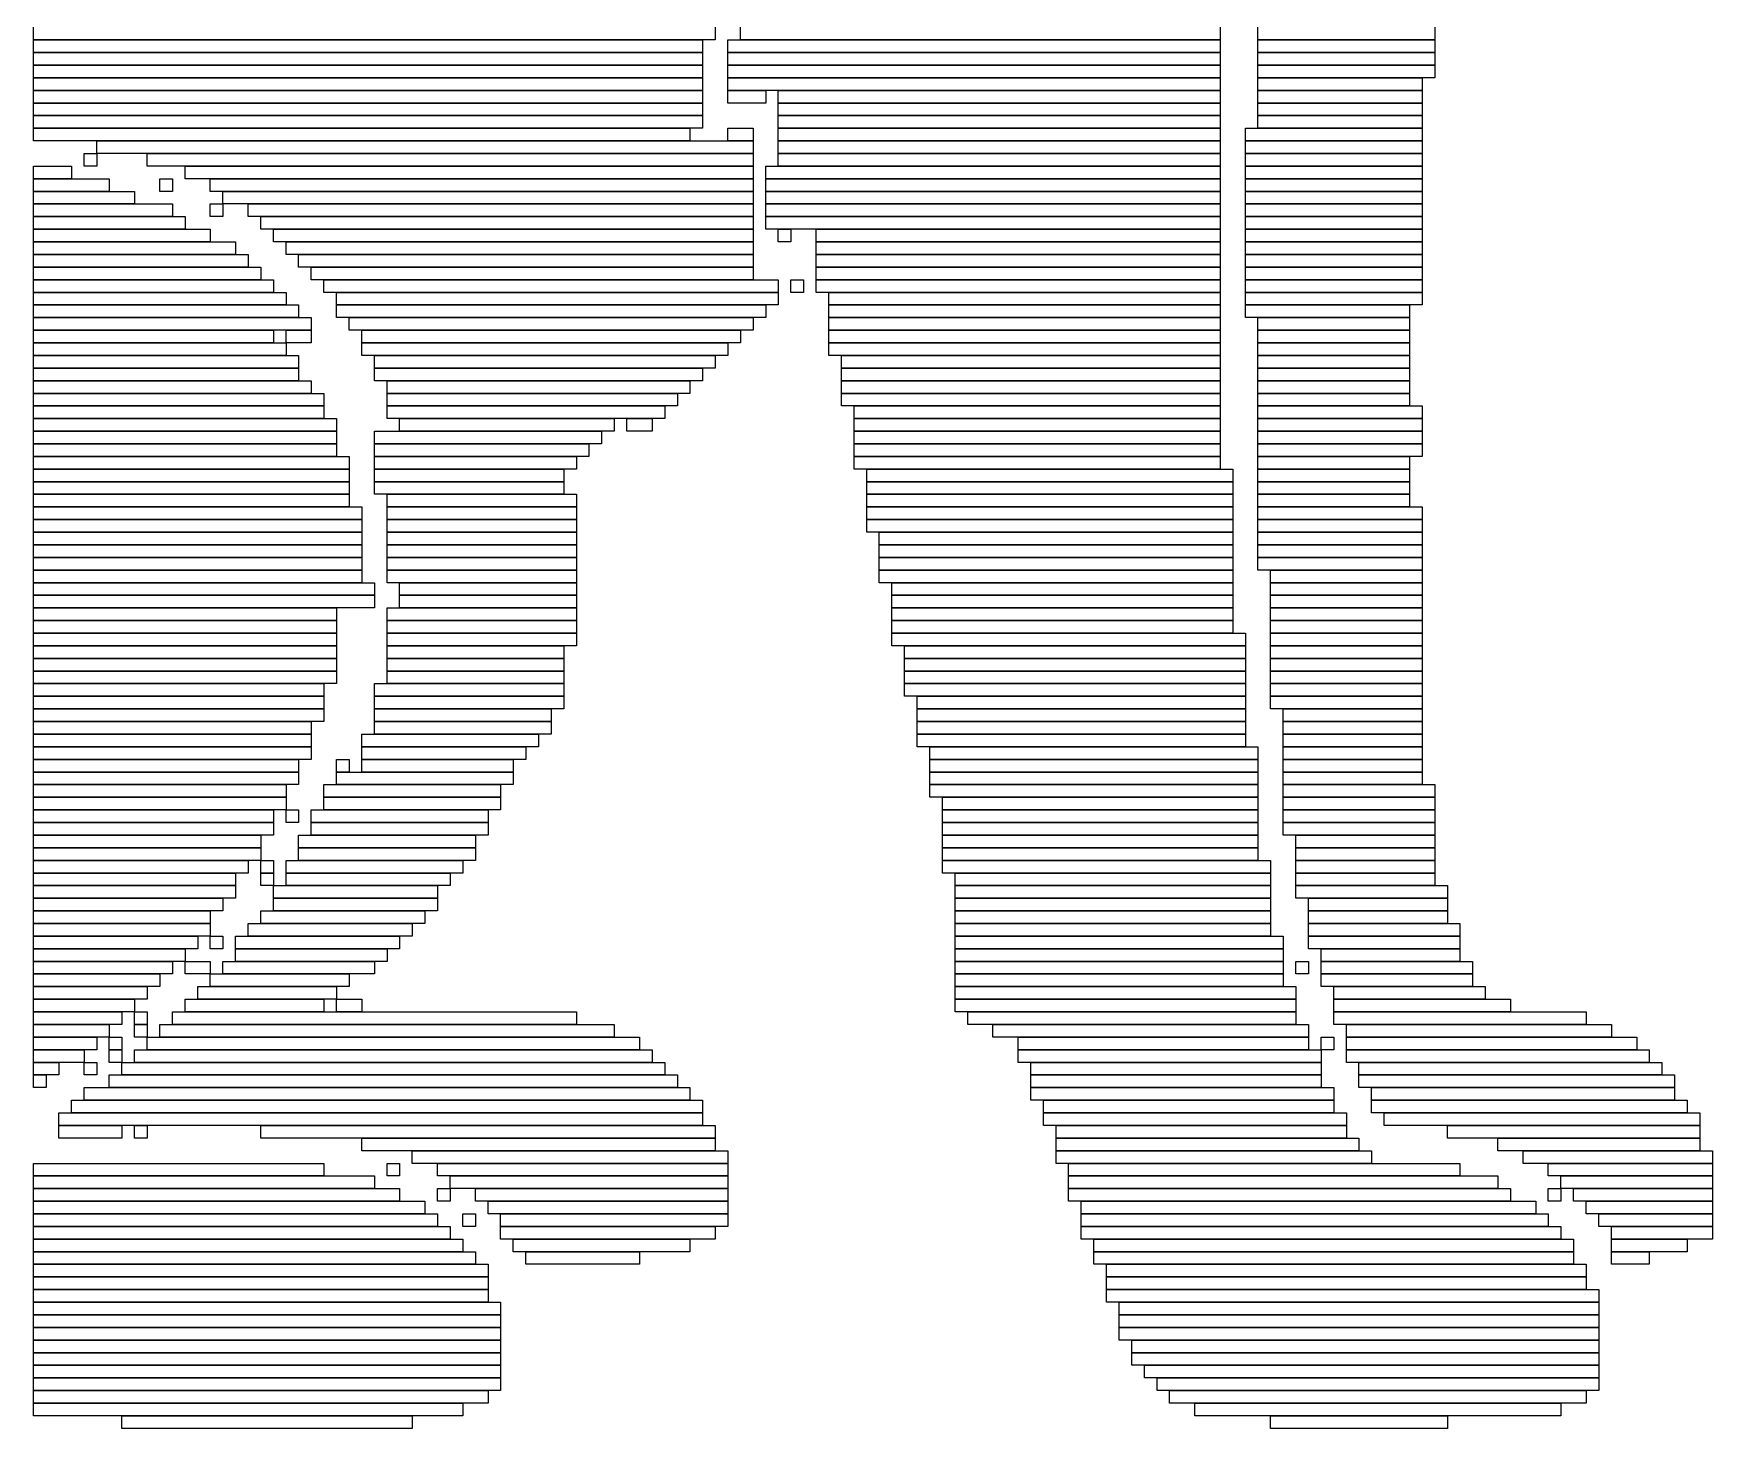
# Model space of a CAD drawing. Extents: x 440 to 575, y 411 to 633.
# Drawn here: x 440 to 573, y 411 to 521.5 of the extents above; entities that cross this region are included whole.
import ezdxf

# ---------------------------------------------------------------- set-up
doc = ezdxf.new("R2010")
doc.units = 0

msp = doc.modelspace()

# ---------------------------------------------------------------- linework, layer by layer
for p, q in [((440, 521), (440, 522)), ((494, 522), (494, 521)), ((496, 521), (496, 522)), ((534, 522), (534, 521)), ((537, 521), (537, 522)), ((551, 522), (551, 521)), ((494, 521), (440, 521)), ((440, 521), (493, 521)), ((440, 520), (440, 521)), ((493, 521), (493, 520)), ((495, 521), (534, 521)), ((495, 520), (495, 521)), ((534, 521), (496, 521)), ((534, 521), (534, 520)), ((551, 521), (537, 521)), ((537, 521), (551, 521)), ((537, 520), (537, 521)), ((551, 521), (551, 520)), ((493, 520), (440, 520)), ((440, 520), (493, 520)), ((440, 519), (440, 520)), ((493, 519), (440, 519)), ((440, 519), (493, 519)), ((440, 518), (440, 519)), ((493, 520), (493, 519)), ((493, 519), (493, 518)), ((534, 520), (495, 520)), ((495, 520), (534, 520)), ((495, 519), (495, 520)), ((534, 519), (495, 519)), ((495, 519), (534, 519)), ((495, 518), (495, 519)), ((534, 520), (534, 519)), ((534, 519), (534, 518)), ((551, 520), (537, 520)), ((537, 520), (551, 520)), ((537, 519), (537, 520)), ((551, 519), (537, 519)), ((537, 519), (551, 519)), ((537, 518), (537, 519)), ((551, 520), (551, 519)), ((551, 519), (551, 518)), ((493, 518), (440, 518)), ((440, 518), (493, 518)), ((440, 517), (440, 518)), ((493, 518), (493, 517)), ((534, 518), (495, 518)), ((495, 518), (534, 518)), ((495, 517), (495, 518)), ((534, 518), (534, 517)), ((551, 518), (537, 518)), ((537, 518), (550, 518)), ((537, 517), (537, 518)), ((550, 518), (550, 517)), ((493, 517), (440, 517)), ((440, 517), (493, 517)), ((440, 516), (440, 517)), ((493, 517), (493, 516)), ((534, 517), (495, 517)), ((495, 517), (498, 517)), ((495, 516), (495, 517)), ((498, 517), (498, 516)), ((499, 517), (534, 517)), ((499, 516), (499, 517)), ((534, 517), (534, 516)), ((550, 517), (537, 517)), ((537, 517), (550, 517)), ((537, 516), (537, 517)), ((550, 517), (550, 516)), ((493, 516), (440, 516)), ((440, 516), (493, 516)), ((440, 515), (440, 516)), ((493, 515), (440, 515)), ((440, 515), (493, 515)), ((440, 514), (440, 515)), ((493, 516), (493, 515)), ((493, 515), (493, 514)), ((498, 516), (495, 516)), ((534, 516), (499, 516)), ((499, 516), (534, 516)), ((499, 515), (499, 516)), ((534, 515), (499, 515)), ((499, 515), (534, 515)), ((499, 514), (499, 515)), ((534, 516), (534, 515)), ((534, 515), (534, 514)), ((550, 516), (537, 516)), ((537, 516), (550, 516)), ((537, 515), (537, 516)), ((550, 515), (537, 515)), ((537, 515), (550, 515)), ((537, 514), (537, 515)), ((550, 516), (550, 515)), ((550, 515), (550, 514)), ((493, 514), (440, 514)), ((440, 514), (492, 514)), ((440, 513), (440, 514)), ((492, 514), (492, 513)), ((495, 514), (497, 514)), ((495, 513), (495, 514)), ((497, 514), (497, 513)), ((534, 514), (499, 514)), ((499, 514), (534, 514)), ((499, 513), (499, 514)), ((534, 514), (534, 513)), ((536, 514), (550, 514)), ((536, 513), (536, 514)), ((550, 514), (537, 514)), ((550, 514), (550, 513)), ((492, 513), (440, 513)), ((445, 513), (497, 513)), ((445, 512), (445, 513)), ((497, 513), (495, 513)), ((497, 513), (497, 512)), ((534, 513), (499, 513)), ((499, 513), (534, 513)), ((499, 512), (499, 513)), ((534, 513), (534, 512)), ((550, 513), (536, 513)), ((536, 513), (550, 513)), ((536, 512), (536, 513)), ((550, 513), (550, 512)), ((440, 511), (443, 511)), ((440, 510), (440, 511)), ((443, 511), (443, 510)), ((444, 512), (445, 512)), ((444, 511), (444, 512)), ((445, 511), (444, 511)), ((497, 512), (445, 512)), ((445, 512), (445, 511)), ((449, 512), (497, 512)), ((449, 511), (449, 512)), ((497, 511), (449, 511)), ((452, 511), (497, 511)), ((452, 510), (452, 511)), ((497, 512), (497, 511)), ((497, 511), (497, 510)), ((498, 511), (534, 511)), ((498, 510), (498, 511)), ((534, 512), (499, 512)), ((499, 512), (534, 512)), ((499, 511), (499, 512)), ((534, 511), (499, 511)), ((534, 512), (534, 511)), ((534, 511), (534, 510)), ((550, 512), (536, 512)), ((536, 512), (550, 512)), ((536, 511), (536, 512)), ((550, 511), (536, 511)), ((536, 511), (550, 511)), ((536, 510), (536, 511)), ((550, 512), (550, 511)), ((550, 511), (550, 510)), ((443, 510), (440, 510)), ((440, 510), (446, 510)), ((440, 509), (440, 510)), ((446, 510), (446, 509)), ((450, 510), (451, 510)), ((450, 509), (450, 510)), ((451, 510), (451, 509)), ((497, 510), (452, 510)), ((454, 510), (497, 510)), ((454, 509), (454, 510)), ((497, 510), (497, 509)), ((534, 510), (498, 510)), ((498, 510), (534, 510)), ((498, 509), (498, 510)), ((534, 510), (534, 509)), ((550, 510), (536, 510)), ((536, 510), (550, 510)), ((536, 509), (536, 510)), ((550, 510), (550, 509)), ((446, 509), (440, 509)), ((440, 509), (448, 509)), ((440, 508), (440, 509)), ((448, 509), (448, 508)), ((451, 509), (450, 509)), ((497, 509), (454, 509)), ((455, 509), (497, 509)), ((455, 508), (455, 509)), ((497, 509), (497, 508)), ((534, 509), (498, 509)), ((498, 509), (534, 509)), ((498, 508), (498, 509)), ((534, 509), (534, 508)), ((550, 509), (536, 509)), ((536, 509), (550, 509)), ((536, 508), (536, 509)), ((550, 509), (550, 508)), ((448, 508), (440, 508)), ((440, 508), (451, 508)), ((440, 507), (440, 508)), ((451, 507), (440, 507)), ((440, 507), (452, 507)), ((440, 506), (440, 507)), ((451, 508), (451, 507)), ((452, 507), (452, 506)), ((454, 508), (455, 508)), ((454, 507), (454, 508)), ((455, 507), (454, 507)), ((497, 508), (455, 508)), ((455, 508), (455, 507)), ((457, 508), (497, 508)), ((457, 507), (457, 508)), ((497, 507), (457, 507)), ((458, 507), (497, 507)), ((458, 506), (458, 507)), ((497, 508), (497, 507)), ((497, 507), (497, 506)), ((534, 508), (498, 508)), ((498, 508), (534, 508)), ((498, 507), (498, 508)), ((534, 507), (498, 507)), ((498, 507), (534, 507)), ((498, 506), (498, 507)), ((534, 508), (534, 507)), ((534, 507), (534, 506)), ((550, 508), (536, 508)), ((536, 508), (550, 508)), ((536, 507), (536, 508)), ((550, 507), (536, 507)), ((536, 507), (550, 507)), ((536, 506), (536, 507)), ((550, 508), (550, 507)), ((550, 507), (550, 506)), ((452, 506), (440, 506)), ((440, 506), (454, 506)), ((440, 505), (440, 506)), ((454, 506), (454, 505)), ((497, 506), (458, 506)), ((459, 506), (497, 506)), ((459, 505), (459, 506)), ((497, 506), (497, 505)), ((534, 506), (498, 506)), ((499, 506), (500, 506)), ((499, 505), (499, 506)), ((500, 506), (500, 505)), ((502, 506), (534, 506)), ((502, 505), (502, 506)), ((534, 506), (534, 505)), ((550, 506), (536, 506)), ((536, 506), (550, 506)), ((536, 505), (536, 506)), ((550, 506), (550, 505)), ((454, 505), (440, 505)), ((440, 505), (456, 505)), ((440, 504), (440, 505)), ((456, 505), (456, 504)), ((497, 505), (459, 505)), ((460, 505), (497, 505)), ((460, 504), (460, 505)), ((497, 505), (497, 504)), ((500, 505), (499, 505)), ((534, 505), (502, 505)), ((502, 505), (534, 505)), ((502, 504), (502, 505)), ((534, 505), (534, 504)), ((550, 505), (536, 505)), ((536, 505), (550, 505)), ((536, 504), (536, 505)), ((550, 505), (550, 504)), ((456, 504), (440, 504)), ((440, 504), (457, 504)), ((440, 503), (440, 504)), ((457, 503), (440, 503)), ((440, 503), (458, 503)), ((440, 502), (440, 503)), ((457, 504), (457, 503)), ((458, 503), (458, 502)), ((497, 504), (460, 504)), ((461, 504), (497, 504)), ((461, 503), (461, 504)), ((497, 503), (461, 503)), ((462, 503), (497, 503)), ((462, 502), (462, 503)), ((497, 504), (497, 503)), ((497, 503), (497, 502)), ((534, 504), (502, 504)), ((502, 504), (534, 504)), ((502, 503), (502, 504)), ((534, 503), (502, 503)), ((502, 503), (534, 503)), ((502, 502), (502, 503)), ((534, 504), (534, 503)), ((534, 503), (534, 502)), ((550, 504), (536, 504)), ((536, 504), (550, 504)), ((536, 503), (536, 504)), ((550, 503), (536, 503)), ((536, 503), (550, 503)), ((536, 502), (536, 503)), ((550, 504), (550, 503)), ((550, 503), (550, 502)), ((458, 502), (440, 502)), ((440, 502), (459, 502)), ((440, 501), (440, 502)), ((459, 502), (459, 501)), ((497, 502), (462, 502)), ((463, 502), (499, 502)), ((463, 501), (463, 502)), ((499, 502), (499, 501)), ((500, 502), (501, 502)), ((500, 501), (500, 502)), ((501, 502), (501, 501)), ((534, 502), (502, 502)), ((502, 502), (534, 502)), ((502, 501), (502, 502)), ((534, 502), (534, 501)), ((550, 502), (536, 502)), ((536, 502), (550, 502)), ((536, 501), (536, 502)), ((550, 502), (550, 501)), ((459, 501), (440, 501)), ((440, 501), (460, 501)), ((440, 500), (440, 501)), ((460, 501), (460, 500)), ((499, 501), (463, 501)), ((464, 501), (499, 501)), ((464, 500), (464, 501)), ((499, 501), (499, 500)), ((501, 501), (500, 501)), ((534, 501), (502, 501)), ((503, 501), (534, 501)), ((503, 500), (503, 501)), ((534, 501), (534, 500)), ((550, 501), (536, 501)), ((536, 501), (550, 501)), ((536, 500), (536, 501)), ((550, 501), (550, 500)), ((460, 500), (440, 500)), ((440, 500), (461, 500)), ((440, 499), (440, 500)), ((461, 499), (440, 499)), ((440, 499), (462, 499)), ((440, 498), (440, 499)), ((461, 500), (461, 499)), ((462, 499), (462, 498)), ((499, 500), (464, 500)), ((464, 500), (498, 500)), ((464, 499), (464, 500)), ((498, 499), (464, 499)), ((465, 499), (497, 499)), ((465, 498), (465, 499)), ((497, 499), (497, 498)), ((498, 500), (498, 499)), ((534, 500), (503, 500)), ((503, 500), (534, 500)), ((503, 499), (503, 500)), ((534, 499), (503, 499)), ((503, 499), (534, 499)), ((503, 498), (503, 499)), ((534, 500), (534, 499)), ((534, 499), (534, 498)), ((550, 500), (536, 500)), ((536, 500), (549, 500)), ((536, 499), (536, 500)), ((549, 499), (536, 499)), ((537, 499), (549, 499)), ((537, 498), (537, 499)), ((549, 500), (549, 499)), ((549, 499), (549, 498)), ((462, 498), (440, 498)), ((440, 498), (459, 498)), ((440, 497), (440, 498)), ((459, 498), (459, 497)), ((460, 498), (462, 498)), ((460, 497), (460, 498)), ((462, 498), (462, 497)), ((497, 498), (465, 498)), ((466, 498), (496, 498)), ((466, 497), (466, 498)), ((496, 498), (496, 497)), ((534, 498), (503, 498)), ((503, 498), (534, 498)), ((503, 497), (503, 498)), ((534, 498), (534, 497)), ((549, 498), (537, 498)), ((537, 498), (549, 498)), ((537, 497), (537, 498)), ((549, 498), (549, 497)), ((459, 497), (440, 497)), ((440, 497), (460, 497)), ((440, 496), (440, 497)), ((462, 497), (460, 497)), ((460, 497), (460, 496)), ((496, 497), (466, 497)), ((466, 497), (495, 497)), ((466, 496), (466, 497)), ((495, 497), (495, 496)), ((534, 497), (503, 497)), ((503, 497), (534, 497)), ((503, 496), (503, 497)), ((534, 497), (534, 496)), ((549, 497), (537, 497)), ((537, 497), (549, 497)), ((537, 496), (537, 497)), ((549, 497), (549, 496)), ((460, 496), (440, 496)), ((440, 496), (461, 496)), ((440, 495), (440, 496)), ((461, 495), (440, 495)), ((440, 495), (461, 495)), ((440, 494), (440, 495)), ((461, 496), (461, 495)), ((461, 495), (461, 494)), ((495, 496), (466, 496)), ((467, 496), (494, 496)), ((467, 495), (467, 496)), ((494, 495), (467, 495)), ((467, 495), (493, 495)), ((467, 494), (467, 495)), ((493, 495), (493, 494)), ((494, 496), (494, 495)), ((534, 496), (503, 496)), ((504, 496), (534, 496)), ((504, 495), (504, 496)), ((534, 495), (504, 495)), ((504, 495), (534, 495)), ((504, 494), (504, 495)), ((534, 496), (534, 495)), ((534, 495), (534, 494)), ((549, 496), (537, 496)), ((537, 496), (549, 496)), ((537, 495), (537, 496)), ((549, 495), (537, 495)), ((537, 495), (549, 495)), ((537, 494), (537, 495)), ((549, 496), (549, 495)), ((549, 495), (549, 494)), ((461, 494), (440, 494)), ((440, 494), (462, 494)), ((440, 493), (440, 494)), ((462, 494), (462, 493)), ((493, 494), (467, 494)), ((468, 494), (492, 494)), ((468, 493), (468, 494)), ((492, 494), (492, 493)), ((534, 494), (504, 494)), ((504, 494), (534, 494)), ((504, 493), (504, 494)), ((534, 494), (534, 493)), ((549, 494), (537, 494)), ((537, 494), (549, 494)), ((537, 493), (537, 494)), ((549, 494), (549, 493)), ((462, 493), (440, 493)), ((440, 493), (463, 493)), ((440, 492), (440, 493)), ((463, 493), (463, 492)), ((492, 493), (468, 493)), ((468, 493), (491, 493)), ((468, 492), (468, 493)), ((491, 493), (491, 492)), ((534, 493), (504, 493)), ((504, 493), (534, 493)), ((504, 492), (504, 493)), ((534, 493), (534, 492)), ((549, 493), (537, 493)), ((537, 493), (549, 493)), ((537, 492), (537, 493)), ((549, 493), (549, 492)), ((463, 492), (440, 492)), ((440, 492), (463, 492)), ((440, 491), (440, 492)), ((463, 491), (440, 491)), ((440, 491), (464, 491)), ((440, 490), (440, 491)), ((463, 492), (463, 491)), ((464, 491), (464, 490)), ((491, 492), (468, 492)), ((468, 492), (490, 492)), ((468, 491), (468, 492)), ((490, 491), (468, 491)), ((469, 491), (486, 491)), ((469, 490), (469, 491)), ((486, 491), (486, 490)), ((487, 491), (489, 491)), ((487, 490), (487, 491)), ((489, 491), (489, 490)), ((490, 492), (490, 491)), ((534, 492), (504, 492)), ((505, 492), (534, 492)), ((505, 491), (505, 492)), ((534, 491), (505, 491)), ((505, 491), (534, 491)), ((505, 490), (505, 491)), ((534, 492), (534, 491)), ((534, 491), (534, 490)), ((549, 492), (537, 492)), ((537, 492), (550, 492)), ((537, 491), (537, 492)), ((550, 491), (537, 491)), ((537, 491), (550, 491)), ((537, 490), (537, 491)), ((550, 492), (550, 491)), ((550, 491), (550, 490)), ((464, 490), (440, 490)), ((440, 490), (464, 490)), ((440, 489), (440, 490)), ((464, 490), (464, 489)), ((467, 490), (485, 490)), ((467, 489), (467, 490)), ((486, 490), (469, 490)), ((485, 490), (485, 489)), ((489, 490), (487, 490)), ((534, 490), (505, 490)), ((505, 490), (534, 490)), ((505, 489), (505, 490)), ((534, 490), (534, 489)), ((550, 490), (537, 490)), ((537, 490), (550, 490)), ((537, 489), (537, 490)), ((550, 490), (550, 489)), ((464, 489), (440, 489)), ((440, 489), (464, 489)), ((440, 488), (440, 489)), ((464, 489), (464, 488)), ((485, 489), (467, 489)), ((467, 489), (484, 489)), ((467, 488), (467, 489)), ((484, 489), (484, 488)), ((534, 489), (505, 489)), ((505, 489), (534, 489)), ((505, 488), (505, 489)), ((534, 489), (534, 488)), ((550, 489), (537, 489)), ((537, 489), (550, 489)), ((537, 488), (537, 489)), ((550, 489), (550, 488)), ((464, 488), (440, 488)), ((440, 488), (465, 488)), ((440, 487), (440, 488)), ((465, 487), (440, 487)), ((440, 487), (465, 487)), ((440, 486), (440, 487)), ((465, 488), (465, 487)), ((465, 487), (465, 486)), ((484, 488), (467, 488)), ((467, 488), (483, 488)), ((467, 487), (467, 488)), ((483, 487), (467, 487)), ((467, 487), (482, 487)), ((467, 486), (467, 487)), ((482, 487), (482, 486)), ((483, 488), (483, 487)), ((534, 488), (505, 488)), ((505, 488), (534, 488)), ((505, 487), (505, 488)), ((534, 487), (505, 487)), ((506, 487), (535, 487)), ((506, 486), (506, 487)), ((534, 488), (534, 487)), ((535, 487), (535, 486)), ((550, 488), (537, 488)), ((537, 488), (549, 488)), ((537, 487), (537, 488)), ((549, 487), (537, 487)), ((537, 487), (549, 487)), ((537, 486), (537, 487)), ((549, 488), (549, 487)), ((549, 487), (549, 486)), ((465, 486), (440, 486)), ((440, 486), (465, 486)), ((440, 485), (440, 486)), ((465, 486), (465, 485)), ((482, 486), (467, 486)), ((467, 486), (482, 486)), ((467, 485), (467, 486)), ((482, 486), (482, 485)), ((535, 486), (506, 486)), ((506, 486), (535, 486)), ((506, 485), (506, 486)), ((535, 486), (535, 485)), ((549, 486), (537, 486)), ((537, 486), (549, 486)), ((537, 485), (537, 486)), ((549, 486), (549, 485)), ((465, 485), (440, 485)), ((440, 485), (465, 485)), ((440, 484), (440, 485)), ((465, 485), (465, 484)), ((482, 485), (467, 485)), ((468, 485), (483, 485)), ((468, 484), (468, 485)), ((483, 485), (483, 484)), ((535, 485), (506, 485)), ((506, 485), (535, 485)), ((506, 484), (506, 485)), ((535, 485), (535, 484)), ((549, 485), (537, 485)), ((537, 485), (549, 485)), ((537, 484), (537, 485)), ((549, 485), (549, 484)), ((465, 484), (440, 484)), ((440, 484), (466, 484)), ((440, 483), (440, 484)), ((466, 483), (440, 483)), ((440, 483), (466, 483)), ((440, 482), (440, 483)), ((466, 484), (466, 483)), ((466, 483), (466, 482)), ((483, 484), (468, 484)), ((468, 484), (483, 484)), ((468, 483), (468, 484)), ((483, 483), (468, 483)), ((468, 483), (483, 483)), ((468, 482), (468, 483)), ((483, 484), (483, 483)), ((483, 483), (483, 482)), ((535, 484), (506, 484)), ((506, 484), (535, 484)), ((506, 483), (506, 484)), ((535, 483), (506, 483)), ((506, 483), (535, 483)), ((506, 482), (506, 483)), ((535, 484), (535, 483)), ((535, 483), (535, 482)), ((549, 484), (537, 484)), ((537, 484), (550, 484)), ((537, 483), (537, 484)), ((550, 483), (537, 483)), ((537, 483), (550, 483)), ((537, 482), (537, 483)), ((550, 484), (550, 483)), ((550, 483), (550, 482)), ((466, 482), (440, 482)), ((440, 482), (466, 482)), ((440, 481), (440, 482)), ((466, 482), (466, 481)), ((483, 482), (468, 482)), ((468, 482), (483, 482)), ((468, 481), (468, 482)), ((483, 482), (483, 481)), ((535, 482), (506, 482)), ((507, 482), (535, 482)), ((507, 481), (507, 482)), ((535, 482), (535, 481)), ((550, 482), (537, 482)), ((537, 482), (550, 482)), ((537, 481), (537, 482)), ((550, 482), (550, 481)), ((466, 481), (440, 481)), ((440, 481), (466, 481)), ((440, 480), (440, 481)), ((466, 481), (466, 480)), ((483, 481), (468, 481)), ((468, 481), (483, 481)), ((468, 480), (468, 481)), ((483, 481), (483, 480)), ((535, 481), (507, 481)), ((507, 481), (535, 481)), ((507, 480), (507, 481)), ((535, 481), (535, 480)), ((550, 481), (537, 481)), ((537, 481), (550, 481)), ((537, 480), (537, 481)), ((550, 481), (550, 480)), ((466, 480), (440, 480)), ((440, 480), (466, 480)), ((440, 479), (440, 480)), ((466, 479), (440, 479)), ((440, 479), (466, 479)), ((440, 478), (440, 479)), ((466, 480), (466, 479)), ((466, 479), (466, 478)), ((483, 480), (468, 480)), ((468, 480), (483, 480)), ((468, 479), (468, 480)), ((483, 479), (468, 479)), ((468, 479), (483, 479)), ((468, 478), (468, 479)), ((483, 480), (483, 479)), ((483, 479), (483, 478)), ((535, 480), (507, 480)), ((507, 480), (535, 480)), ((507, 479), (507, 480)), ((535, 479), (507, 479)), ((507, 479), (535, 479)), ((507, 478), (507, 479)), ((535, 480), (535, 479)), ((535, 479), (535, 478)), ((550, 480), (537, 480)), ((537, 480), (550, 480)), ((537, 479), (537, 480)), ((550, 479), (537, 479)), ((538, 479), (550, 479)), ((538, 478), (538, 479)), ((550, 480), (550, 479)), ((550, 479), (550, 478)), ((466, 478), (440, 478)), ((440, 478), (467, 478)), ((440, 477), (440, 478)), ((467, 478), (467, 477)), ((483, 478), (468, 478)), ((469, 478), (483, 478)), ((469, 477), (469, 478)), ((483, 478), (483, 477)), ((535, 478), (507, 478)), ((508, 478), (535, 478)), ((508, 477), (508, 478)), ((535, 478), (535, 477)), ((550, 478), (538, 478)), ((538, 478), (550, 478)), ((538, 477), (538, 478)), ((550, 478), (550, 477)), ((467, 477), (440, 477)), ((440, 477), (467, 477)), ((440, 476), (440, 477)), ((467, 477), (467, 476)), ((483, 477), (469, 477)), ((469, 477), (483, 477)), ((469, 476), (469, 477)), ((483, 477), (483, 476)), ((535, 477), (508, 477)), ((508, 477), (535, 477)), ((508, 476), (508, 477)), ((535, 477), (535, 476)), ((550, 477), (538, 477)), ((538, 477), (550, 477)), ((538, 476), (538, 477)), ((550, 477), (550, 476)), ((467, 476), (440, 476)), ((440, 476), (464, 476)), ((440, 475), (440, 476)), ((464, 475), (440, 475)), ((440, 475), (464, 475)), ((440, 474), (440, 475)), ((464, 476), (464, 475)), ((464, 475), (464, 474)), ((468, 476), (483, 476)), ((468, 475), (468, 476)), ((483, 475), (468, 475)), ((468, 475), (483, 475)), ((468, 474), (468, 475)), ((483, 476), (469, 476)), ((483, 476), (483, 475)), ((483, 475), (483, 474)), ((535, 476), (508, 476)), ((508, 476), (535, 476)), ((508, 475), (508, 476)), ((535, 475), (508, 475)), ((508, 475), (535, 475)), ((508, 474), (508, 475)), ((535, 476), (535, 475)), ((535, 475), (535, 474)), ((550, 476), (538, 476)), ((538, 476), (550, 476)), ((538, 475), (538, 476)), ((550, 475), (538, 475)), ((538, 475), (550, 475)), ((538, 474), (538, 475)), ((550, 476), (550, 475)), ((550, 475), (550, 474)), ((464, 474), (440, 474)), ((440, 474), (464, 474)), ((440, 473), (440, 474)), ((464, 474), (464, 473)), ((483, 474), (468, 474)), ((468, 474), (483, 474)), ((468, 473), (468, 474)), ((483, 474), (483, 473)), ((535, 474), (508, 474)), ((508, 474), (536, 474)), ((508, 473), (508, 474)), ((536, 474), (536, 473)), ((550, 474), (538, 474)), ((538, 474), (550, 474)), ((538, 473), (538, 474)), ((550, 474), (550, 473)), ((464, 473), (440, 473)), ((440, 473), (464, 473)), ((440, 472), (440, 473)), ((464, 473), (464, 472)), ((483, 473), (468, 473)), ((468, 473), (482, 473)), ((468, 472), (468, 473)), ((482, 473), (482, 472)), ((536, 473), (508, 473)), ((509, 473), (536, 473)), ((509, 472), (509, 473)), ((536, 473), (536, 472)), ((550, 473), (538, 473)), ((538, 473), (550, 473)), ((538, 472), (538, 473)), ((550, 473), (550, 472)), ((464, 472), (440, 472)), ((440, 472), (464, 472)), ((440, 471), (440, 472)), ((464, 471), (440, 471)), ((440, 471), (464, 471)), ((440, 470), (440, 471)), ((464, 472), (464, 471)), ((464, 471), (464, 470)), ((482, 472), (468, 472)), ((468, 472), (482, 472)), ((468, 471), (468, 472)), ((482, 471), (468, 471)), ((468, 471), (482, 471)), ((468, 470), (468, 471)), ((482, 472), (482, 471)), ((482, 471), (482, 470)), ((536, 472), (509, 472)), ((509, 472), (536, 472)), ((509, 471), (509, 472)), ((536, 471), (509, 471)), ((509, 471), (536, 471)), ((509, 470), (509, 471)), ((536, 472), (536, 471)), ((536, 471), (536, 470)), ((550, 472), (538, 472)), ((538, 472), (550, 472)), ((538, 471), (538, 472)), ((550, 471), (538, 471)), ((538, 471), (550, 471)), ((538, 470), (538, 471)), ((550, 472), (550, 471)), ((550, 471), (550, 470)), ((464, 470), (440, 470)), ((440, 470), (463, 470)), ((440, 469), (440, 470)), ((463, 470), (463, 469)), ((467, 470), (482, 470)), ((467, 469), (467, 470)), ((482, 470), (468, 470)), ((482, 470), (482, 469)), ((536, 470), (509, 470)), ((509, 470), (536, 470)), ((509, 469), (509, 470)), ((536, 470), (536, 469)), ((550, 470), (538, 470)), ((538, 470), (550, 470)), ((538, 469), (538, 470)), ((550, 470), (550, 469)), ((463, 469), (440, 469)), ((440, 469), (463, 469)), ((440, 468), (440, 469)), ((463, 469), (463, 468)), ((482, 469), (467, 469)), ((467, 469), (482, 469)), ((467, 468), (467, 469)), ((482, 469), (482, 468)), ((536, 469), (509, 469)), ((510, 469), (536, 469)), ((510, 468), (510, 469)), ((536, 469), (536, 468)), ((550, 469), (538, 469)), ((538, 469), (550, 469)), ((538, 468), (538, 469)), ((550, 469), (550, 468)), ((463, 468), (440, 468)), ((440, 468), (463, 468)), ((440, 467), (440, 468)), ((463, 467), (440, 467)), ((440, 467), (462, 467)), ((440, 466), (440, 467)), ((462, 467), (462, 466)), ((463, 468), (463, 467)), ((482, 468), (467, 468)), ((467, 468), (481, 468)), ((467, 467), (467, 468)), ((481, 467), (467, 467)), ((467, 467), (481, 467)), ((467, 466), (467, 467)), ((481, 468), (481, 467)), ((481, 467), (481, 466)), ((536, 468), (510, 468)), ((510, 468), (536, 468)), ((510, 467), (510, 468)), ((536, 467), (510, 467)), ((510, 467), (536, 467)), ((510, 466), (510, 467)), ((536, 468), (536, 467)), ((536, 467), (536, 466)), ((550, 468), (538, 468)), ((539, 468), (550, 468)), ((539, 467), (539, 468)), ((550, 467), (539, 467)), ((539, 467), (550, 467)), ((539, 466), (539, 467)), ((550, 468), (550, 467)), ((550, 467), (550, 466)), ((462, 466), (440, 466)), ((440, 466), (462, 466)), ((440, 465), (440, 466)), ((462, 466), (462, 465)), ((466, 466), (480, 466)), ((466, 465), (466, 466)), ((481, 466), (467, 466)), ((480, 466), (480, 465)), ((536, 466), (510, 466)), ((510, 466), (536, 466)), ((510, 465), (510, 466)), ((536, 466), (536, 465)), ((550, 466), (539, 466)), ((539, 466), (550, 466)), ((539, 465), (539, 466)), ((550, 466), (550, 465)), ((462, 465), (440, 465)), ((440, 465), (462, 465)), ((440, 464), (440, 465)), ((462, 465), (462, 464)), ((480, 465), (466, 465)), ((466, 465), (479, 465)), ((466, 464), (466, 465)), ((479, 465), (479, 464)), ((536, 465), (510, 465)), ((511, 465), (537, 465)), ((511, 464), (511, 465)), ((537, 465), (537, 464)), ((550, 465), (539, 465)), ((539, 465), (550, 465)), ((539, 464), (539, 465)), ((550, 465), (550, 464)), ((462, 464), (440, 464)), ((440, 464), (461, 464)), ((440, 463), (440, 464)), ((461, 463), (440, 463)), ((440, 463), (461, 463)), ((440, 462), (440, 463)), ((461, 464), (461, 463)), ((461, 463), (461, 462)), ((464, 464), (465, 464)), ((464, 463), (464, 464)), ((465, 463), (464, 463)), ((464, 463), (478, 463)), ((464, 462), (464, 463)), ((465, 464), (465, 463)), ((479, 464), (466, 464)), ((466, 464), (478, 464)), ((466, 463), (466, 464)), ((478, 463), (466, 463)), ((478, 464), (478, 463)), ((478, 463), (478, 462)), ((537, 464), (511, 464)), ((511, 464), (537, 464)), ((511, 463), (511, 464)), ((537, 463), (511, 463)), ((511, 463), (537, 463)), ((511, 462), (511, 463)), ((537, 464), (537, 463)), ((537, 463), (537, 462)), ((550, 464), (539, 464)), ((539, 464), (550, 464)), ((539, 463), (539, 464)), ((550, 463), (539, 463)), ((539, 463), (550, 463)), ((539, 462), (539, 463)), ((550, 464), (550, 463)), ((550, 463), (550, 462)), ((461, 462), (440, 462)), ((440, 462), (460, 462)), ((440, 461), (440, 462)), ((460, 462), (460, 461)), ((463, 462), (477, 462)), ((463, 461), (463, 462)), ((478, 462), (464, 462)), ((477, 462), (477, 461)), ((537, 462), (511, 462)), ((511, 462), (537, 462)), ((511, 461), (511, 462)), ((537, 462), (537, 461)), ((550, 462), (539, 462)), ((539, 462), (551, 462)), ((539, 461), (539, 462)), ((551, 462), (551, 461)), ((460, 461), (440, 461)), ((440, 461), (460, 461)), ((440, 460), (440, 461)), ((460, 461), (460, 460)), ((477, 461), (463, 461)), ((463, 461), (477, 461)), ((463, 460), (463, 461)), ((477, 461), (477, 460)), ((537, 461), (511, 461)), ((512, 461), (537, 461)), ((512, 460), (512, 461)), ((537, 461), (537, 460)), ((551, 461), (539, 461)), ((539, 461), (551, 461)), ((539, 460), (539, 461)), ((551, 461), (551, 460)), ((460, 460), (440, 460)), ((440, 460), (459, 460)), ((440, 459), (440, 460)), ((459, 459), (440, 459)), ((440, 459), (459, 459)), ((440, 458), (440, 459)), ((459, 460), (459, 459)), ((459, 459), (459, 458)), ((460, 460), (461, 460)), ((460, 459), (460, 460)), ((461, 459), (460, 459)), ((461, 460), (461, 459)), ((462, 460), (476, 460)), ((462, 459), (462, 460)), ((476, 459), (462, 459)), ((462, 459), (476, 459)), ((462, 458), (462, 459)), ((477, 460), (463, 460)), ((476, 460), (476, 459)), ((476, 459), (476, 458)), ((537, 460), (512, 460)), ((512, 460), (537, 460)), ((512, 459), (512, 460)), ((537, 459), (512, 459)), ((512, 459), (537, 459)), ((512, 458), (512, 459)), ((537, 460), (537, 459)), ((537, 459), (537, 458)), ((551, 460), (539, 460)), ((539, 460), (551, 460)), ((539, 459), (539, 460)), ((551, 459), (539, 459)), ((539, 459), (551, 459)), ((539, 458), (539, 459)), ((551, 460), (551, 459)), ((551, 459), (551, 458)), ((459, 458), (440, 458)), ((440, 458), (458, 458)), ((440, 457), (440, 458)), ((458, 458), (458, 457)), ((461, 458), (475, 458)), ((461, 457), (461, 458)), ((476, 458), (462, 458)), ((475, 458), (475, 457)), ((537, 458), (512, 458)), ((512, 458), (537, 458)), ((512, 457), (512, 458)), ((537, 458), (537, 457)), ((551, 458), (539, 458)), ((540, 458), (551, 458)), ((540, 457), (540, 458)), ((551, 458), (551, 457)), ((458, 457), (440, 457)), ((440, 457), (458, 457)), ((440, 456), (440, 457)), ((458, 457), (458, 456)), ((475, 457), (461, 457)), ((461, 457), (475, 457)), ((461, 456), (461, 457)), ((475, 457), (475, 456)), ((537, 457), (512, 457)), ((512, 457), (537, 457)), ((512, 456), (512, 457)), ((537, 457), (537, 456)), ((551, 457), (540, 457)), ((540, 457), (551, 457)), ((540, 456), (540, 457)), ((551, 457), (551, 456)), ((458, 456), (440, 456)), ((440, 456), (457, 456)), ((440, 455), (440, 456)), ((457, 455), (440, 455)), ((440, 455), (456, 455)), ((440, 454), (440, 455)), ((456, 455), (456, 454)), ((457, 456), (457, 455)), ((458, 456), (459, 456)), ((458, 455), (458, 456)), ((459, 455), (458, 455)), ((458, 455), (459, 455)), ((458, 454), (458, 455)), ((459, 456), (459, 455)), ((459, 455), (459, 454)), ((460, 456), (474, 456)), ((460, 455), (460, 456)), ((474, 455), (460, 455)), ((460, 455), (473, 455)), ((460, 454), (460, 455)), ((475, 456), (461, 456)), ((473, 455), (473, 454)), ((474, 456), (474, 455)), ((537, 456), (512, 456)), ((512, 456), (538, 456)), ((512, 455), (512, 456)), ((538, 455), (512, 455)), ((513, 455), (538, 455)), ((513, 454), (513, 455)), ((538, 456), (538, 455)), ((538, 455), (538, 454)), ((551, 456), (540, 456)), ((540, 456), (551, 456)), ((540, 455), (540, 456)), ((551, 455), (540, 455)), ((540, 455), (551, 455)), ((540, 454), (540, 455)), ((551, 456), (551, 455)), ((551, 455), (551, 454)), ((456, 454), (440, 454)), ((440, 454), (456, 454)), ((440, 453), (440, 454)), ((456, 454), (456, 453)), ((459, 454), (458, 454)), ((459, 454), (472, 454)), ((459, 453), (459, 454)), ((473, 454), (460, 454)), ((472, 454), (472, 453)), ((538, 454), (513, 454)), ((513, 454), (538, 454)), ((513, 453), (513, 454)), ((538, 454), (538, 453)), ((551, 454), (540, 454)), ((540, 454), (552, 454)), ((540, 453), (540, 454)), ((552, 454), (552, 453)), ((456, 453), (440, 453)), ((440, 453), (455, 453)), ((440, 452), (440, 453)), ((455, 453), (455, 452)), ((472, 453), (459, 453)), ((459, 453), (472, 453)), ((459, 452), (459, 453)), ((472, 453), (472, 452)), ((538, 453), (513, 453)), ((513, 453), (538, 453)), ((513, 452), (513, 453)), ((538, 453), (538, 452)), ((552, 453), (540, 453)), ((541, 453), (552, 453)), ((541, 452), (541, 453)), ((552, 453), (552, 452)), ((455, 452), (440, 452)), ((440, 452), (454, 452)), ((440, 451), (440, 452)), ((454, 451), (440, 451)), ((440, 451), (454, 451)), ((440, 450), (440, 451)), ((454, 452), (454, 451)), ((454, 451), (454, 450)), ((457, 451), (470, 451)), ((457, 450), (457, 451)), ((458, 452), (471, 452)), ((458, 451), (458, 452)), ((471, 451), (458, 451)), ((472, 452), (459, 452)), ((470, 451), (470, 450)), ((471, 452), (471, 451)), ((538, 452), (513, 452)), ((513, 452), (538, 452)), ((513, 451), (513, 452)), ((538, 451), (513, 451)), ((513, 451), (538, 451)), ((513, 450), (513, 451)), ((538, 452), (538, 451)), ((538, 451), (538, 450)), ((552, 452), (541, 452)), ((541, 452), (552, 452)), ((541, 451), (541, 452)), ((552, 451), (541, 451)), ((541, 451), (553, 451)), ((541, 450), (541, 451)), ((552, 452), (552, 451)), ((553, 451), (553, 450)), ((454, 450), (440, 450)), ((440, 450), (453, 450)), ((440, 449), (440, 450)), ((453, 450), (453, 449)), ((454, 450), (455, 450)), ((454, 449), (454, 450)), ((455, 450), (455, 449)), ((456, 450), (469, 450)), ((456, 449), (456, 450)), ((470, 450), (457, 450)), ((469, 450), (469, 449)), ((538, 450), (513, 450)), ((513, 450), (539, 450)), ((513, 449), (513, 450)), ((539, 450), (539, 449)), ((553, 450), (541, 450)), ((541, 450), (553, 450)), ((541, 449), (541, 450)), ((553, 450), (553, 449)), ((453, 449), (440, 449)), ((440, 449), (452, 449)), ((440, 448), (440, 449)), ((452, 449), (452, 448)), ((455, 449), (454, 449)), ((469, 449), (456, 449)), ((456, 449), (468, 449)), ((456, 448), (456, 449)), ((468, 449), (468, 448)), ((539, 449), (513, 449)), ((513, 449), (539, 449)), ((513, 448), (513, 449)), ((539, 449), (539, 448)), ((553, 449), (541, 449)), ((542, 449), (553, 449)), ((542, 448), (542, 449)), ((553, 449), (553, 448)), ((452, 448), (440, 448)), ((440, 448), (451, 448)), ((440, 447), (440, 448)), ((451, 447), (440, 447)), ((440, 447), (450, 447)), ((440, 446), (440, 447)), ((450, 447), (450, 446)), ((451, 448), (451, 447)), ((452, 448), (454, 448)), ((452, 447), (452, 448)), ((454, 447), (452, 447)), ((454, 448), (454, 447)), ((454, 447), (465, 447)), ((454, 446), (454, 447)), ((455, 448), (467, 448)), ((455, 447), (455, 448)), ((467, 447), (455, 447)), ((468, 448), (456, 448)), ((465, 447), (465, 446)), ((467, 448), (467, 447)), ((539, 448), (513, 448)), ((513, 448), (539, 448)), ((513, 447), (513, 448)), ((539, 447), (513, 447)), ((513, 447), (539, 447)), ((513, 446), (513, 447)), ((539, 448), (539, 447)), ((539, 447), (539, 446)), ((540, 448), (541, 448)), ((540, 447), (540, 448)), ((541, 447), (540, 447)), ((541, 448), (541, 447)), ((553, 448), (542, 448)), ((542, 448), (554, 448)), ((542, 447), (542, 448)), ((554, 447), (542, 447)), ((542, 447), (554, 447)), ((542, 446), (542, 447)), ((554, 448), (554, 447)), ((554, 447), (554, 446)), ((450, 446), (440, 446)), ((440, 446), (449, 446)), ((440, 445), (440, 446)), ((449, 446), (449, 445)), ((453, 446), (464, 446)), ((453, 445), (453, 446)), ((465, 446), (454, 446)), ((464, 446), (464, 445)), ((539, 446), (513, 446)), ((513, 446), (540, 446)), ((513, 445), (513, 446)), ((540, 446), (540, 445)), ((554, 446), (542, 446)), ((543, 446), (555, 446)), ((543, 445), (543, 446)), ((555, 446), (555, 445)), ((449, 445), (440, 445)), ((440, 445), (448, 445)), ((440, 444), (440, 445)), ((448, 445), (448, 444)), ((452, 445), (463, 445)), ((452, 444), (452, 445)), ((464, 445), (453, 445)), ((463, 445), (463, 444)), ((464, 445), (466, 445)), ((464, 444), (464, 445)), ((466, 445), (466, 444)), ((540, 445), (513, 445)), ((513, 445), (540, 445)), ((513, 444), (513, 445)), ((540, 445), (540, 444)), ((555, 445), (543, 445)), ((543, 445), (557, 445)), ((543, 444), (543, 445)), ((557, 445), (557, 444)), ((448, 444), (440, 444)), ((440, 444), (447, 444)), ((440, 443), (440, 444)), ((447, 443), (440, 443)), ((440, 443), (446, 443)), ((440, 442), (440, 443)), ((446, 443), (446, 442)), ((447, 444), (447, 443)), ((448, 444), (449, 444)), ((448, 443), (448, 444)), ((449, 443), (448, 443)), ((448, 443), (449, 443)), ((448, 442), (448, 443)), ((449, 444), (449, 443)), ((449, 443), (449, 442)), ((450, 443), (486, 443)), ((450, 442), (450, 443)), ((451, 444), (483, 444)), ((451, 443), (451, 444)), ((483, 443), (451, 443)), ((463, 444), (452, 444)), ((466, 444), (464, 444)), ((483, 444), (483, 443)), ((486, 443), (486, 442)), ((540, 444), (513, 444)), ((514, 444), (540, 444)), ((514, 443), (514, 444)), ((540, 443), (514, 443)), ((516, 443), (541, 443)), ((516, 442), (516, 443)), ((540, 444), (540, 443)), ((541, 443), (541, 442)), ((557, 444), (543, 444)), ((543, 444), (563, 444)), ((543, 443), (543, 444)), ((563, 443), (543, 443)), ((544, 443), (565, 443)), ((544, 442), (544, 443)), ((563, 444), (563, 443)), ((565, 443), (565, 442)), ((446, 442), (440, 442)), ((440, 442), (445, 442)), ((440, 441), (440, 442)), ((445, 442), (445, 441)), ((446, 442), (447, 442)), ((446, 441), (446, 442)), ((447, 442), (447, 441)), ((449, 442), (448, 442)), ((449, 442), (488, 442)), ((449, 441), (449, 442)), ((486, 442), (450, 442)), ((488, 442), (488, 441)), ((541, 442), (516, 442)), ((518, 442), (541, 442)), ((518, 441), (518, 442)), ((541, 442), (541, 441)), ((542, 442), (543, 442)), ((542, 441), (542, 442)), ((543, 442), (543, 441)), ((565, 442), (544, 442)), ((544, 442), (567, 442)), ((544, 441), (544, 442)), ((567, 442), (567, 441)), ((445, 441), (440, 441)), ((440, 441), (444, 441)), ((440, 440), (440, 441)), ((444, 441), (444, 440)), ((447, 441), (446, 441)), ((446, 441), (447, 441)), ((446, 440), (446, 441)), ((447, 441), (447, 440)), ((448, 441), (489, 441)), ((448, 440), (448, 441)), ((488, 441), (449, 441)), ((489, 441), (489, 440)), ((541, 441), (518, 441)), ((518, 441), (542, 441)), ((518, 440), (518, 441)), ((543, 441), (542, 441)), ((542, 441), (542, 440)), ((567, 441), (544, 441)), ((544, 441), (568, 441)), ((544, 440), (544, 441)), ((568, 441), (568, 440)), ((444, 440), (440, 440)), ((440, 440), (442, 440)), ((440, 439), (440, 440)), ((442, 439), (440, 439)), ((440, 439), (441, 439)), ((440, 438), (440, 439)), ((441, 439), (441, 438)), ((442, 440), (442, 439)), ((444, 440), (445, 440)), ((444, 439), (444, 440)), ((445, 439), (444, 439)), ((445, 440), (445, 439)), ((447, 440), (446, 440)), ((446, 439), (491, 439)), ((446, 438), (446, 439)), ((447, 440), (490, 440)), ((447, 439), (447, 440)), ((490, 439), (447, 439)), ((489, 440), (448, 440)), ((490, 440), (490, 439)), ((491, 439), (491, 438)), ((542, 440), (518, 440)), ((519, 440), (542, 440)), ((519, 439), (519, 440)), ((542, 439), (519, 439)), ((519, 439), (542, 439)), ((519, 438), (519, 439)), ((542, 440), (542, 439)), ((542, 439), (542, 438)), ((568, 440), (544, 440)), ((545, 440), (569, 440)), ((545, 439), (545, 440)), ((569, 439), (545, 439)), ((545, 439), (570, 439)), ((545, 438), (545, 439)), ((569, 440), (569, 439)), ((570, 439), (570, 438)), ((441, 438), (440, 438)), ((444, 438), (492, 438)), ((444, 437), (444, 438)), ((491, 438), (446, 438)), ((492, 438), (492, 437)), ((542, 438), (519, 438)), ((519, 438), (543, 438)), ((519, 437), (519, 438)), ((543, 438), (543, 437)), ((570, 438), (545, 438)), ((546, 438), (570, 438)), ((546, 437), (546, 438)), ((570, 438), (570, 437)), ((443, 437), (493, 437)), ((443, 436), (443, 437)), ((492, 437), (444, 437)), ((493, 437), (493, 436)), ((543, 437), (519, 437)), ((520, 437), (543, 437)), ((520, 436), (520, 437)), ((543, 437), (543, 436)), ((570, 437), (546, 437)), ((546, 437), (571, 437)), ((546, 436), (546, 437)), ((571, 437), (571, 436)), ((442, 436), (493, 436)), ((442, 435), (442, 436)), ((493, 435), (442, 435)), ((442, 435), (447, 435)), ((442, 434), (442, 435)), ((493, 436), (443, 436)), ((447, 435), (447, 434)), ((448, 435), (449, 435)), ((448, 434), (448, 435)), ((449, 435), (449, 434)), ((458, 435), (494, 435)), ((458, 434), (458, 435)), ((493, 436), (493, 435)), ((494, 435), (494, 434)), ((543, 436), (520, 436)), ((520, 436), (544, 436)), ((520, 435), (520, 436)), ((544, 435), (520, 435)), ((521, 435), (544, 435)), ((521, 434), (521, 435)), ((544, 436), (544, 435)), ((544, 435), (544, 434)), ((571, 436), (546, 436)), ((547, 436), (572, 436)), ((547, 435), (547, 436)), ((572, 435), (547, 435)), ((552, 435), (572, 435)), ((552, 434), (552, 435)), ((572, 436), (572, 435)), ((572, 435), (572, 434)), ((447, 434), (442, 434)), ((449, 434), (448, 434)), ((494, 434), (458, 434)), ((466, 434), (494, 434)), ((466, 433), (466, 434)), ((494, 434), (494, 433)), ((544, 434), (521, 434)), ((521, 434), (545, 434)), ((521, 433), (521, 434)), ((545, 434), (545, 433)), ((572, 434), (552, 434)), ((556, 434), (572, 434)), ((556, 433), (556, 434)), ((572, 434), (572, 433)), ((494, 433), (466, 433)), ((470, 433), (495, 433)), ((470, 432), (470, 433)), ((495, 433), (495, 432)), ((545, 433), (521, 433)), ((521, 433), (546, 433)), ((521, 432), (521, 433)), ((546, 433), (546, 432)), ((572, 433), (556, 433)), ((558, 433), (573, 433)), ((558, 432), (558, 433)), ((573, 433), (573, 432)), ((440, 432), (463, 432)), ((440, 431), (440, 432)), ((463, 431), (440, 431)), ((440, 431), (467, 431)), ((440, 430), (440, 431)), ((463, 432), (463, 431)), ((467, 431), (467, 430)), ((468, 432), (469, 432)), ((468, 431), (468, 432)), ((469, 431), (468, 431)), ((469, 432), (469, 431)), ((495, 432), (470, 432)), ((472, 432), (495, 432)), ((472, 431), (472, 432)), ((495, 431), (472, 431)), ((473, 431), (495, 431)), ((473, 430), (473, 431)), ((495, 432), (495, 431)), ((495, 431), (495, 430)), ((546, 432), (521, 432)), ((522, 432), (553, 432)), ((522, 431), (522, 432)), ((553, 431), (522, 431)), ((522, 431), (556, 431)), ((522, 430), (522, 431)), ((553, 432), (553, 431)), ((556, 431), (556, 430)), ((573, 432), (558, 432)), ((560, 432), (573, 432)), ((560, 431), (560, 432)), ((573, 431), (560, 431)), ((561, 431), (573, 431)), ((561, 430), (561, 431)), ((573, 432), (573, 431)), ((573, 431), (573, 430)), ((467, 430), (440, 430)), ((440, 430), (469, 430)), ((440, 429), (440, 430)), ((469, 430), (469, 429)), ((472, 430), (473, 430)), ((472, 429), (472, 430)), ((495, 430), (473, 430)), ((473, 430), (473, 429)), ((475, 430), (495, 430)), ((475, 429), (475, 430)), ((495, 430), (495, 429)), ((556, 430), (522, 430)), ((522, 430), (557, 430)), ((522, 429), (522, 430)), ((557, 430), (557, 429)), ((560, 430), (561, 430)), ((560, 429), (560, 430)), ((573, 430), (561, 430)), ((561, 430), (561, 429)), ((562, 430), (573, 430)), ((562, 429), (562, 430)), ((573, 430), (573, 429)), ((469, 429), (440, 429)), ((440, 429), (471, 429)), ((440, 428), (440, 429)), ((471, 429), (471, 428)), ((473, 429), (472, 429)), ((495, 429), (475, 429)), ((476, 429), (495, 429)), ((476, 428), (476, 429)), ((495, 429), (495, 428)), ((557, 429), (522, 429)), ((523, 429), (559, 429)), ((523, 428), (523, 429)), ((559, 429), (559, 428)), ((561, 429), (560, 429)), ((573, 429), (562, 429)), ((563, 429), (573, 429)), ((563, 428), (563, 429)), ((573, 429), (573, 428)), ((471, 428), (440, 428)), ((440, 428), (472, 428)), ((440, 427), (440, 428)), ((472, 427), (440, 427)), ((440, 427), (473, 427)), ((440, 426), (440, 427)), ((472, 428), (472, 427)), ((473, 427), (473, 426)), ((474, 428), (475, 428)), ((474, 427), (474, 428)), ((475, 427), (474, 427)), ((475, 428), (475, 427)), ((495, 428), (476, 428)), ((477, 428), (495, 428)), ((477, 427), (477, 428)), ((495, 427), (477, 427)), ((477, 427), (494, 427)), ((477, 426), (477, 427)), ((494, 427), (494, 426)), ((495, 428), (495, 427)), ((559, 428), (523, 428)), ((523, 428), (560, 428)), ((523, 427), (523, 428)), ((560, 427), (523, 427)), ((523, 427), (561, 427)), ((523, 426), (523, 427)), ((560, 428), (560, 427)), ((561, 427), (561, 426)), ((573, 428), (563, 428)), ((564, 428), (573, 428)), ((564, 427), (564, 428)), ((573, 427), (564, 427)), ((565, 427), (573, 427)), ((565, 426), (565, 427)), ((573, 428), (573, 427)), ((573, 427), (573, 426)), ((473, 426), (440, 426)), ((440, 426), (474, 426)), ((440, 425), (440, 426)), ((474, 426), (474, 425)), ((494, 426), (477, 426)), ((478, 426), (492, 426)), ((478, 425), (478, 426)), ((492, 426), (492, 425)), ((561, 426), (523, 426)), ((524, 426), (562, 426)), ((524, 425), (524, 426)), ((562, 426), (562, 425)), ((573, 426), (565, 426)), ((565, 426), (571, 426)), ((565, 425), (565, 426)), ((571, 426), (571, 425)), ((474, 425), (440, 425)), ((440, 425), (475, 425)), ((440, 424), (440, 425)), ((475, 425), (475, 424)), ((492, 425), (478, 425)), ((479, 425), (488, 425)), ((479, 424), (479, 425)), ((488, 425), (488, 424)), ((562, 425), (524, 425)), ((524, 425), (562, 425)), ((524, 424), (524, 425)), ((562, 425), (562, 424)), ((571, 425), (565, 425)), ((565, 425), (568, 425)), ((565, 424), (565, 425)), ((568, 425), (568, 424)), ((475, 424), (440, 424)), ((440, 424), (476, 424)), ((440, 423), (440, 424)), ((476, 423), (440, 423)), ((440, 423), (476, 423)), ((440, 422), (440, 423)), ((476, 424), (476, 423)), ((476, 423), (476, 422)), ((488, 424), (479, 424)), ((562, 424), (524, 424)), ((525, 424), (563, 424)), ((525, 423), (525, 424)), ((563, 423), (525, 423)), ((525, 423), (563, 423)), ((525, 422), (525, 423)), ((563, 424), (563, 423)), ((563, 423), (563, 422)), ((568, 424), (565, 424)), ((476, 422), (440, 422)), ((440, 422), (476, 422)), ((440, 421), (440, 422)), ((476, 422), (476, 421)), ((563, 422), (525, 422)), ((525, 422), (564, 422)), ((525, 421), (525, 422)), ((564, 422), (564, 421)), ((476, 421), (440, 421)), ((440, 421), (477, 421)), ((440, 420), (440, 421)), ((477, 421), (477, 420)), ((564, 421), (525, 421)), ((526, 421), (564, 421)), ((526, 420), (526, 421)), ((564, 421), (564, 420)), ((477, 420), (440, 420)), ((440, 420), (477, 420)), ((440, 419), (440, 420)), ((477, 419), (440, 419)), ((440, 419), (477, 419)), ((440, 418), (440, 419)), ((477, 420), (477, 419)), ((477, 419), (477, 418)), ((564, 420), (526, 420)), ((526, 420), (564, 420)), ((526, 419), (526, 420)), ((564, 419), (526, 419)), ((526, 419), (564, 419)), ((526, 418), (526, 419)), ((564, 420), (564, 419)), ((564, 419), (564, 418)), ((477, 418), (440, 418)), ((440, 418), (477, 418)), ((440, 417), (440, 418)), ((477, 418), (477, 417)), ((564, 418), (526, 418)), ((527, 418), (564, 418)), ((527, 417), (527, 418)), ((564, 418), (564, 417)), ((477, 417), (440, 417)), ((440, 417), (477, 417)), ((440, 416), (440, 417)), ((477, 417), (477, 416)), ((564, 417), (527, 417)), ((527, 417), (564, 417)), ((527, 416), (527, 417)), ((564, 417), (564, 416)), ((477, 416), (440, 416)), ((440, 416), (477, 416)), ((440, 415), (440, 416)), ((477, 415), (440, 415)), ((440, 415), (477, 415)), ((440, 414), (440, 415)), ((477, 416), (477, 415)), ((477, 415), (477, 414)), ((564, 416), (527, 416)), ((528, 416), (564, 416)), ((528, 415), (528, 416)), ((564, 415), (528, 415)), ((529, 415), (564, 415)), ((529, 414), (529, 415)), ((564, 416), (564, 415)), ((564, 415), (564, 414)), ((477, 414), (440, 414)), ((440, 414), (476, 414)), ((440, 413), (440, 414)), ((476, 414), (476, 413)), ((564, 414), (529, 414)), ((530, 414), (563, 414)), ((530, 413), (530, 414)), ((563, 414), (563, 413)), ((476, 413), (440, 413)), ((440, 413), (474, 413)), ((440, 412), (440, 413)), ((474, 413), (474, 412)), ((563, 413), (530, 413)), ((532, 413), (561, 413)), ((532, 412), (532, 413)), ((561, 413), (561, 412)), ((474, 412), (440, 412)), ((447, 412), (470, 412)), ((447, 411), (447, 412)), ((470, 411), (447, 411)), ((470, 412), (470, 411)), ((561, 412), (532, 412)), ((538, 412), (552, 412)), ((538, 411), (538, 412)), ((552, 411), (538, 411)), ((552, 412), (552, 411))]:
    msp.add_line(p, q)

doc.saveas('drawing.dxf')
